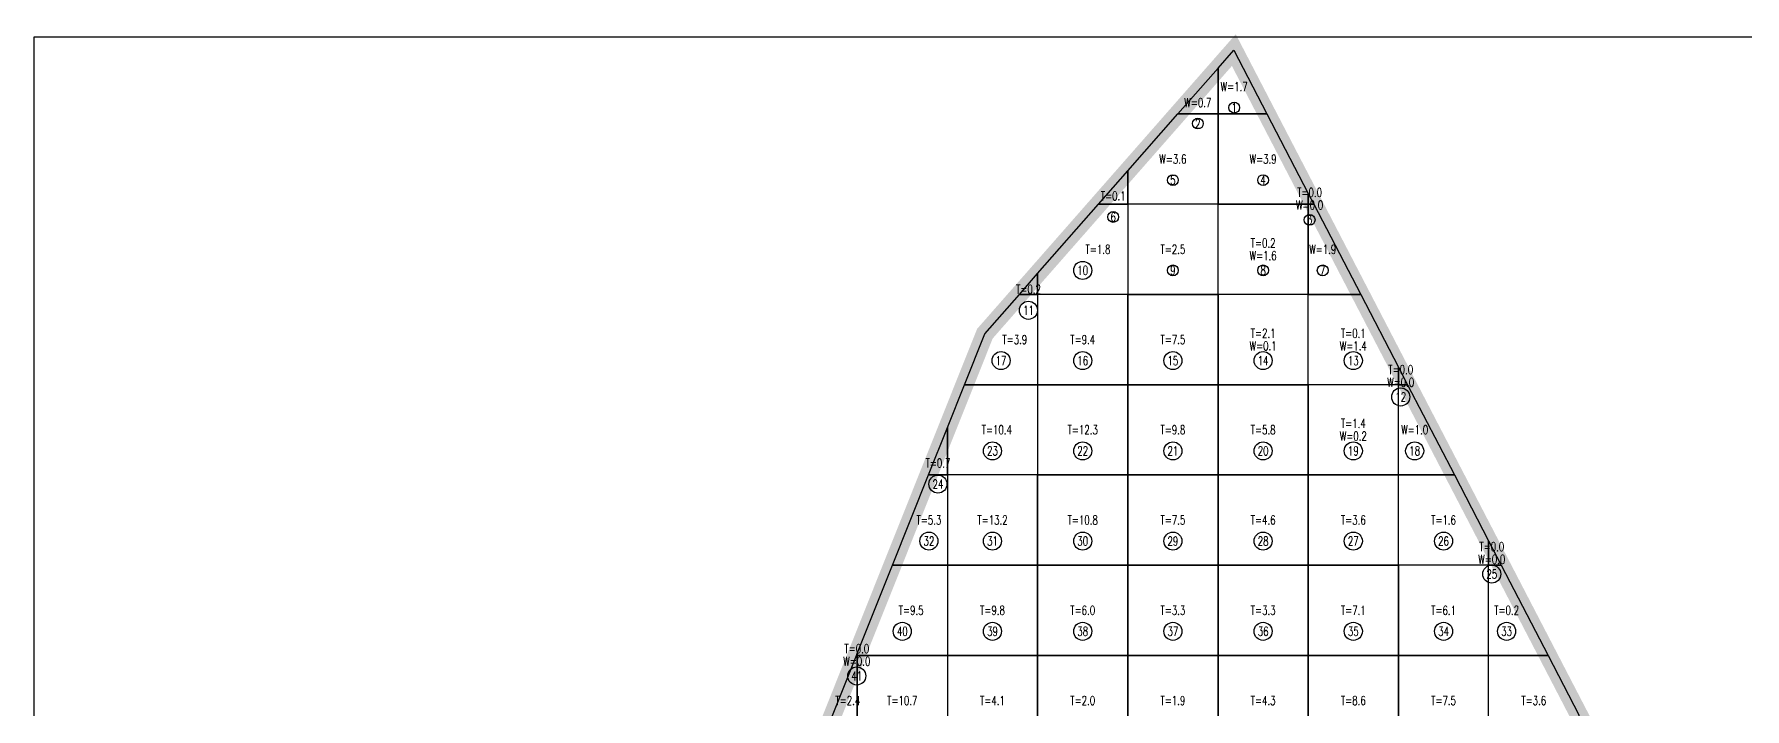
# Model space of a CAD drawing. Extents: x 4283 to 40403, y 1134 to 1764.
# Drawn here: x 11642 to 11728.2, y 1640.2 to 1674.2 of the extents above; entities that cross this region are included whole.
import ezdxf
from ezdxf.enums import TextEntityAlignment as Align

# ---------------------------------------------------------------- set-up
doc = ezdxf.new("R2010")
doc.units = 0
for name, color, linetype in [('tdz_13-1方格网', 2, 'Continuous'), ('tdz_13-1方格网计算', 7, 'Continuous'), ('tdz_土方计算图', 7, 'Continuous'), ('tdz_格田', 6, 'Continuous')]:
    doc.layers.add(name, color=color, linetype=linetype)
doc.styles.add('GLandNum', font='txt_____.ttf', dxfattribs={"width": 0.7, "height": 0.5})

msp = doc.modelspace()

# ---------------------------------------------------------------- linework, layer by layer
at = {"layer": 'tdz_13-1方格网', "linetype": 'Continuous'}
for points in [[(11704.109, 1670.211, 3091.819), (11701.641, 1670.211, 3091.818), (11701.641, 1672.521, 3091.836), (11702.438, 1673.429, 3091.818)], [(11701.641, 1672.521, 3091.836), (11701.641, 1670.211, 3091.818), (11699.613, 1670.211, 3091.882)], [(11699.613, 1670.211, 3091.882), (11701.641, 1670.211, 3091.818), (11701.641, 1665.665, 3091.818), (11697.096, 1665.665, 3091.848), (11697.096, 1667.344, 3091.938)], [(11706.186, 1666.211, 3091.82), (11706.186, 1665.665, 3091.82), (11701.641, 1665.665, 3091.818), (11701.641, 1670.211, 3091.818), (11704.109, 1670.211, 3091.819)], [(11697.096, 1667.344, 3091.938), (11697.096, 1665.665, 3091.848), (11695.621, 1665.665, 3091.972)], [(11706.47, 1665.665, 3091.82), (11706.186, 1665.665, 3091.82), (11706.186, 1666.211, 3091.82)], [(11695.621, 1665.665, 3091.972), (11697.096, 1665.665, 3091.848), (11697.096, 1661.12, 3091.827), (11692.55, 1661.12, 3092.017), (11692.55, 1662.168, 3092.041)], [(11697.096, 1665.665, 3091.848), (11697.096, 1661.12, 3091.827), (11701.641, 1661.12, 3091.818), (11701.641, 1665.665, 3091.818)], [(11701.641, 1661.12, 3091.818), (11701.641, 1665.665, 3091.818), (11706.186, 1665.665, 3091.82), (11706.186, 1661.12, 3091.818)], [(11706.186, 1665.665, 3091.82), (11706.47, 1665.665, 3091.82), (11708.83, 1661.12, 3091.822), (11706.186, 1661.12, 3091.818)], [(11692.55, 1662.168, 3092.041), (11692.55, 1661.12, 3092.017), (11691.63, 1661.12, 3092.061)], [(11691.63, 1661.12, 3092.061), (11692.55, 1661.12, 3092.017), (11692.55, 1656.575, 3092.069), (11688.869, 1656.575, 3092.172), (11689.895, 1659.144, 3092.1)], [(11692.55, 1661.12, 3092.017), (11692.55, 1656.575, 3092.069), (11697.096, 1656.575, 3091.796), (11697.096, 1661.12, 3091.827)], [(11697.096, 1661.12, 3091.827), (11697.096, 1656.575, 3091.796), (11701.641, 1656.575, 3091.818), (11701.641, 1661.12, 3091.818)], [(11701.641, 1661.12, 3091.818), (11701.641, 1656.575, 3091.818), (11706.186, 1656.575, 3091.818), (11706.186, 1661.12, 3091.818)], [(11710.732, 1657.457, 3091.823), (11710.732, 1656.575, 3091.822), (11706.186, 1656.575, 3091.818), (11706.186, 1661.12, 3091.818), (11708.83, 1661.12, 3091.822)], [(11711.19, 1656.575, 3091.823), (11710.732, 1656.575, 3091.822), (11710.732, 1657.457, 3091.823)], [(11688.869, 1656.575, 3092.172), (11692.55, 1656.575, 3092.069), (11692.55, 1652.029, 3092.041), (11688.005, 1652.029, 3092.286), (11688.005, 1654.411, 3092.233)], [(11692.55, 1656.575, 3092.069), (11692.55, 1652.029, 3092.041), (11697.096, 1652.029, 3091.991), (11697.096, 1656.575, 3091.796)], [(11697.096, 1656.575, 3091.796), (11697.096, 1652.029, 3091.991), (11701.641, 1652.029, 3091.926), (11701.641, 1656.575, 3091.818)], [(11701.641, 1656.575, 3091.818), (11701.641, 1652.029, 3091.926), (11706.186, 1652.029, 3091.835), (11706.186, 1656.575, 3091.818)], [(11706.186, 1656.575, 3091.818), (11706.186, 1652.029, 3091.835), (11710.732, 1652.029, 3091.818), (11710.732, 1656.575, 3091.822)], [(11710.732, 1656.575, 3091.822), (11711.19, 1656.575, 3091.823), (11713.551, 1652.029, 3091.824), (11710.732, 1652.029, 3091.818)], [(11688.005, 1654.411, 3092.233), (11688.005, 1652.029, 3092.286), (11687.053, 1652.029, 3092.299)], [(11687.053, 1652.029, 3092.299), (11688.005, 1652.029, 3092.286), (11688.005, 1647.484, 3092.393), (11685.237, 1647.484, 3092.426)], [(11688.005, 1652.029, 3092.286), (11688.005, 1647.484, 3092.393), (11692.55, 1647.484, 3092.375), (11692.55, 1652.029, 3092.041)], [(11692.55, 1652.029, 3092.041), (11692.55, 1647.484, 3092.375), (11697.096, 1647.484, 3092.316), (11697.096, 1652.029, 3091.991)], [(11697.096, 1652.029, 3091.991), (11697.096, 1647.484, 3092.316), (11701.641, 1647.484, 3092.247), (11701.641, 1652.029, 3091.926)], [(11701.641, 1652.029, 3091.926), (11701.641, 1647.484, 3092.247), (11706.186, 1647.484, 3092.16), (11706.186, 1652.029, 3091.835)], [(11706.186, 1652.029, 3091.835), (11706.186, 1647.484, 3092.16), (11710.732, 1647.484, 3091.787), (11710.732, 1652.029, 3091.818)], [(11715.277, 1648.704, 3091.825), (11715.277, 1647.484, 3091.824), (11710.732, 1647.484, 3091.787), (11710.732, 1652.029, 3091.818), (11713.551, 1652.029, 3091.824)], [(11715.911, 1647.484, 3091.825), (11715.277, 1647.484, 3091.824), (11715.277, 1648.704, 3091.825)], [(11685.237, 1647.484, 3092.426), (11688.005, 1647.484, 3092.393), (11688.005, 1642.938, 3092.725), (11683.459, 1642.938, 3092.706), (11683.459, 1643.032, 3092.701)], [(11688.005, 1647.484, 3092.393), (11688.005, 1642.938, 3092.725), (11692.55, 1642.938, 3092.7), (11692.55, 1647.484, 3092.375)], [(11692.55, 1647.484, 3092.375), (11692.55, 1642.938, 3092.7), (11697.096, 1642.938, 3092.642), (11697.096, 1647.484, 3092.316)], [(11697.096, 1647.484, 3092.316), (11697.096, 1642.938, 3092.642), (11701.641, 1642.938, 3092.485), (11701.641, 1647.484, 3092.247)], [(11701.641, 1647.484, 3092.247), (11701.641, 1642.938, 3092.485), (11706.186, 1642.938, 3092.073), (11706.186, 1647.484, 3092.16)], [(11706.186, 1647.484, 3092.16), (11706.186, 1642.938, 3092.073), (11710.732, 1642.938, 3091.683), (11710.732, 1647.484, 3091.787)], [(11710.732, 1647.484, 3091.787), (11710.732, 1642.938, 3091.683), (11715.277, 1642.938, 3091.819), (11715.277, 1647.484, 3091.824)], [(11715.277, 1647.484, 3091.824), (11715.911, 1647.484, 3091.825), (11718.272, 1642.938, 3091.826), (11715.277, 1642.938, 3091.819)], [(11683.422, 1642.938, 3092.707), (11683.459, 1642.938, 3092.706), (11683.459, 1638.393, 3092.965), (11681.606, 1638.393, 3093.001)], [(11683.459, 1643.032, 3092.701), (11683.459, 1642.938, 3092.706), (11683.422, 1642.938, 3092.707)], [(11683.459, 1638.393, 3092.965), (11683.459, 1642.938, 3092.706), (11688.005, 1642.938, 3092.725), (11688.005, 1638.393, 3093.01)], [(11688.005, 1642.938, 3092.725), (11688.005, 1638.393, 3093.01), (11692.55, 1638.393, 3093.072), (11692.55, 1642.938, 3092.7)], [(11692.55, 1642.938, 3092.7), (11692.55, 1638.393, 3093.072), (11697.096, 1638.393, 3092.75), (11697.096, 1642.938, 3092.642)], [(11697.096, 1642.938, 3092.642), (11697.096, 1638.393, 3092.75), (11701.641, 1638.393, 3092.625), (11701.641, 1642.938, 3092.485)], [(11701.641, 1642.938, 3092.485), (11701.641, 1638.393, 3092.625), (11706.186, 1638.393, 3092.26), (11706.186, 1642.938, 3092.073)], [(11706.186, 1642.938, 3092.073), (11706.186, 1638.393, 3092.26), (11710.732, 1638.393, 3092.075), (11710.732, 1642.938, 3091.683)], [(11710.732, 1642.938, 3091.683), (11710.732, 1638.393, 3092.075), (11715.277, 1638.393, 3091.946), (11715.277, 1642.938, 3091.819)], [(11719.823, 1639.951, 3091.827), (11719.823, 1638.393, 3091.826), (11715.277, 1638.393, 3091.946), (11715.277, 1642.938, 3091.819), (11718.272, 1642.938, 3091.826)]]:
    msp.add_polyline3d(points, close=True, dxfattribs=at)
at = {"layer": 'tdz_13-1方格网计算', "color": 7, "linetype": 'Continuous'}
for centre, radius in [((11702.457, 1670.532), 0.273), ((11700.627, 1669.728), 0.273), ((11699.368, 1666.878), 0.273), ((11703.914, 1666.878), 0.273), ((11696.359, 1665.024), 0.273), ((11706.257, 1664.877), 0.273), ((11694.823, 1662.332), 0.455), ((11699.368, 1662.332), 0.273), ((11703.914, 1662.332), 0.273), ((11706.918, 1662.332), 0.273), ((11692.09, 1660.321), 0.455), ((11690.709, 1657.787), 0.455), ((11694.823, 1657.787), 0.455), ((11699.368, 1657.787), 0.455), ((11703.914, 1657.787), 0.455), ((11708.459, 1657.787), 0.455), ((11710.847, 1655.955), 0.455), ((11690.277, 1653.241), 0.455), ((11694.823, 1653.241), 0.455), ((11699.368, 1653.241), 0.455), ((11703.914, 1653.241), 0.455), ((11708.459, 1653.241), 0.455), ((11711.551, 1653.241), 0.455), ((11687.529, 1651.564), 0.455), ((11687.075, 1648.696), 0.455), ((11690.277, 1648.696), 0.455), ((11694.823, 1648.696), 0.455), ((11699.368, 1648.696), 0.455), ((11703.914, 1648.696), 0.455), ((11708.459, 1648.696), 0.455), ((11713.005, 1648.696), 0.455), ((11715.436, 1647.033), 0.455), ((11685.732, 1644.15), 0.455), ((11690.277, 1644.15), 0.455), ((11694.823, 1644.15), 0.455), ((11699.368, 1644.15), 0.455), ((11703.914, 1644.15), 0.455), ((11708.459, 1644.15), 0.455), ((11713.005, 1644.15), 0.455), ((11716.184, 1644.15), 0.455), ((11683.44, 1641.901), 0.455)]:
    msp.add_circle(centre, radius, dxfattribs=at)
at = {"layer": 'tdz_土方计算图', "linetype": 'Continuous'}
for points in [[(11641.99, 1674.092), (11771.99, 1674.092)], [(11641.99, 1514.092), (11641.99, 1514.092), (11641.99, 1674.092), (11641.99, 1674.092)]]:
    msp.add_lwpolyline(points, dxfattribs=at)
at = {"layer": 'tdz_格田', "linetype": 'Continuous', "lineweight": 60, "const_width": 0.909}
msp.add_lwpolyline([(11689.895, 1659.144), (11656.186, 1574.756), (11757.794, 1585.181), (11728.504, 1623.235), (11702.438, 1673.429)], close=True, dxfattribs=at)

# ---------------------------------------------------------------- texts
at = {"layer": 'tdz_13-1方格网计算', "color": 173, "linetype": 'Continuous', "style": 'GLandNum', "width": 0.7}
for s, p in [('W=1.7', (11702.457, 1671.593)), ('W=0.7', (11700.627, 1670.788)), ('W=3.6', (11699.368, 1667.938)), ('W=3.9', (11703.914, 1667.938)), ('W=0.0', (11706.257, 1665.62)), ('W=1.9', (11706.918, 1663.393)), ('W=1.6', (11703.914, 1663.075)), ('W=0.1', (11703.914, 1658.529)), ('W=1.4', (11708.459, 1658.529)), ('W=0.0', (11710.847, 1656.698)), ('W=0.2', (11708.459, 1653.984)), ('W=1.0', (11711.551, 1654.302)), ('W=0.0', (11715.436, 1647.776)), ('W=0.0', (11683.44, 1642.643))]:
    msp.add_text(s, height=0.4545, dxfattribs=at).set_placement(p, align=Align.MIDDLE_CENTER)
at = {"layer": 'tdz_13-1方格网计算', "color": 7, "linetype": 'Continuous', "style": 'GLandNum', "width": 0.7}
for s, height, p in [('1', 0.455, (11702.457, 1670.532)), ('2', 0.455, (11700.627, 1669.728)), ('5', 0.455, (11699.368, 1666.878)), ('4', 0.455, (11703.914, 1666.878)), ('6', 0.455, (11696.359, 1665.024)), ('3', 0.455, (11706.257, 1664.877)), ('10', 0.4545, (11694.823, 1662.332)), ('9', 0.455, (11699.368, 1662.332)), ('8', 0.455, (11703.914, 1662.332)), ('7', 0.455, (11706.918, 1662.332)), ('11', 0.4545, (11692.09, 1660.321)), ('17', 0.4545, (11690.709, 1657.787)), ('16', 0.4545, (11694.823, 1657.787)), ('15', 0.4545, (11699.368, 1657.787)), ('14', 0.4545, (11703.914, 1657.787)), ('13', 0.4545, (11708.459, 1657.787)), ('12', 0.4545, (11710.847, 1655.955)), ('23', 0.4545, (11690.277, 1653.241)), ('22', 0.4545, (11694.823, 1653.241)), ('21', 0.4545, (11699.368, 1653.241)), ('20', 0.4545, (11703.914, 1653.241)), ('19', 0.4545, (11708.459, 1653.241)), ('18', 0.4545, (11711.551, 1653.241)), ('24', 0.4545, (11687.529, 1651.564)), ('32', 0.4545, (11687.075, 1648.696)), ('31', 0.4545, (11690.277, 1648.696)), ('30', 0.4545, (11694.823, 1648.696)), ('29', 0.4545, (11699.368, 1648.696)), ('28', 0.4545, (11703.914, 1648.696)), ('27', 0.4545, (11708.459, 1648.696)), ('26', 0.4545, (11713.005, 1648.696)), ('25', 0.4545, (11715.436, 1647.033)), ('40', 0.4545, (11685.732, 1644.15)), ('39', 0.4545, (11690.277, 1644.15)), ('38', 0.4545, (11694.823, 1644.15)), ('37', 0.4545, (11699.368, 1644.15)), ('36', 0.4545, (11703.914, 1644.15)), ('35', 0.4545, (11708.459, 1644.15)), ('34', 0.4545, (11713.005, 1644.15)), ('33', 0.4545, (11716.184, 1644.15)), ('41', 0.4545, (11683.44, 1641.901))]:
    msp.add_text(s, height=height, dxfattribs=at).set_placement(p, align=Align.MIDDLE_CENTER)
at = {"layer": 'tdz_13-1方格网计算', "color": 2, "linetype": 'Continuous', "style": 'GLandNum', "width": 0.7}
for s, p in [('T=0.1', (11696.359, 1666.085)), ('T=0.0', (11706.257, 1666.256)), ('T=1.8', (11695.591, 1663.393)), ('T=2.5', (11699.368, 1663.393)), ('T=0.2', (11703.914, 1663.711)), ('T=0.2', (11692.09, 1661.382)), ('T=2.1', (11703.914, 1659.165)), ('T=0.1', (11708.459, 1659.165)), ('T=3.9', (11691.4, 1658.847)), ('T=9.4', (11694.823, 1658.847)), ('T=7.5', (11699.368, 1658.847)), ('T=0.0', (11710.847, 1657.334)), ('T=10.4', (11690.493, 1654.302)), ('T=12.3', (11694.823, 1654.302)), ('T=9.8', (11699.368, 1654.302)), ('T=5.8', (11703.914, 1654.302)), ('T=1.4', (11708.459, 1654.62)), ('T=0.7', (11687.529, 1652.625)), ('T=5.3', (11687.075, 1649.756)), ('T=13.2', (11690.277, 1649.756)), ('T=10.8', (11694.823, 1649.756)), ('T=7.5', (11699.368, 1649.756)), ('T=4.6', (11703.914, 1649.756)), ('T=3.6', (11708.459, 1649.756)), ('T=1.6', (11713.005, 1649.756)), ('T=0.0', (11715.436, 1648.412)), ('T=9.5', (11686.176, 1645.211)), ('T=9.8', (11690.277, 1645.211)), ('T=6.0', (11694.823, 1645.211)), ('T=3.3', (11699.368, 1645.211)), ('T=3.3', (11703.914, 1645.211)), ('T=7.1', (11708.459, 1645.211)), ('T=6.1', (11713.005, 1645.211)), ('T=0.2', (11716.184, 1645.211)), ('T=0.0', (11683.44, 1643.28)), ('T=2.4', (11682.987, 1640.665)), ('T=10.7', (11685.732, 1640.665)), ('T=4.1', (11690.277, 1640.665)), ('T=2.0', (11694.823, 1640.665)), ('T=1.9', (11699.368, 1640.665)), ('T=4.3', (11703.914, 1640.665)), ('T=8.6', (11708.459, 1640.665)), ('T=7.5', (11713.005, 1640.665)), ('T=3.6', (11717.55, 1640.665))]:
    msp.add_text(s, height=0.4545, dxfattribs=at).set_placement(p, align=Align.MIDDLE_CENTER)

doc.saveas('drawing.dxf')
